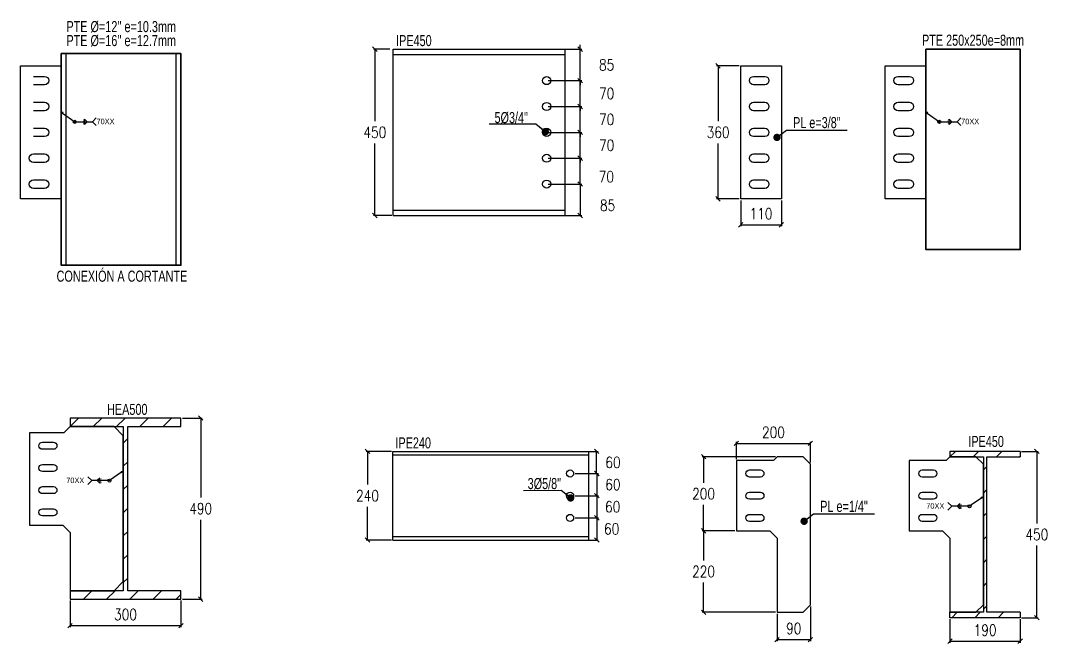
# Model space of a CAD drawing. Header units: millimetres. Extents: x -1715 to 93033, y -21962 to 25119.
# Drawn here: x 12313 to 15097, y -16095 to -14410 of the extents above; entities that cross this region are included whole.
import ezdxf
from ezdxf.enums import TextEntityAlignment as Align

# ---------------------------------------------------------------- set-up
doc = ezdxf.new("R2010")
doc.units = ezdxf.units.MM
doc.header["$LTSCALE"] = 0.4
for name, color, linetype in [('COTAS', 8, 'Continuous'), ('P-PLATINA', 6, 'Continuous'), ('PERFORACIONES', 1, 'Continuous'), ('TITULO', 3, 'Continuous')]:
    doc.layers.add(name, color=color, linetype=linetype)
doc.layers.add('E_COLUMNAS-3', color=1, linetype='Continuous', lineweight=35)
doc.styles.add('CNI_COTAS', font='romans.shx', dxfattribs={"width": 0.8})
doc.styles.add('ROMANS', font='DINGRAFO.SHX')
doc.styles.add('VERDANA', font='arial.ttf')
doc.dimstyles.new('1.1', dxfattribs={"dimscale": 0, "dimtxt": 15, "dimasz": 20, "dimexe": 2, "dimexo": 2, "dimgap": 7, "dimtad": 1, "dimdec": 0, "dimzin": 4, "dimdsep": 46, "dimtxsty": 'CNI_COTAS', "dimblk": 'DOTSMALL', "dimcen": 0, "dimclrd": 256, "dimclrt": 3, "dimadec": 0, "dimazin": 0, "dimtfac": 1, "dimtdec": 0, "dimtmove": 2, "dimatfit": 0, "dimldrblk": 'DOT', "dimfxl": 0.05, "dimtolj": 1, "dimtzin": 0, "dimarcsym": 1})
doc.dimstyles.new('1.4', dxfattribs={"dimscale": 0, "dimtxt": 30, "dimasz": 12, "dimexe": 4, "dimexo": 4, "dimgap": 15, "dimtad": 1, "dimdec": 0, "dimzin": 4, "dimdsep": 46, "dimtxsty": 'CNI_COTAS', "dimblk": 'OBLIQUE', "dimcen": -0.09, "dimclrd": 256, "dimclrt": 3, "dimadec": 0, "dimazin": 0, "dimtfac": 1, "dimtdec": 0, "dimtmove": 2, "dimatfit": 0, "dimldrblk": 'DOT', "dimfxl": 0.05, "dimtolj": 1, "dimtzin": 0, "dimarcsym": 0})

# ---------------------------------------------------------------- blocks, each defined once
blk = doc.blocks.new('_Oblique')
at = {"color": 0, "linetype": 'ByBlock', "lineweight": -2}
blk.add_line((-0.5, -0.5), (0.5, 0.5), dxfattribs=at)
blk = doc.blocks.new('*D72')
at = {"layer": 'COTAS', "color": 0, "lineweight": -2, "transparency": 16777216}
for p, q in [((13311.8, -14487.3), (13267.2, -14487.3)), ((13317.1, -14937.3), (13267.2, -14937.3))]:
    blk.add_line(p, q, dxfattribs=at)
at = {"layer": 'COTAS', "lineweight": -2, "transparency": 16777216}
for p, q in [((13271.2, -14487.3), (13271.2, -14682.3)), ((13271.2, -14937.3), (13271.2, -14742.3))]:
    blk.add_line(p, q, dxfattribs=at)
at = {"layer": 'Defpoints', "color": 0, "transparency": 16777216}
for p in [(13271.2, -14487.3), (13315.8, -14487.3), (13321.1, -14937.3)]:
    blk.add_point(p, dxfattribs=at)
at = {"layer": 'COTAS', "lineweight": -2, "transparency": 16777216, "xscale": 12, "yscale": 12, "zscale": 12}
for p, rotation in [((13271.2, -14487.3), 90), ((13271.2, -14937.3), 270)]:
    blk.add_blockref('_Oblique', p, dxfattribs=dict(at, rotation=rotation))
at = {"layer": 'COTAS', "color": 3, "transparency": 16777216, "insert": (13271.2, -14712.3), "char_height": 30, "attachment_point": 5, "rotation": 0.01, "style": 'CNI_COTAS'}
blk.add_mtext('\\A1;450', dxfattribs=at)
blk = doc.blocks.new('_Dot')
at = {"color": 0, "linetype": 'ByBlock', "lineweight": -2}
blk.add_line((-0.5, 0), (-1, 0), dxfattribs=at)
at = {"color": 0, "linetype": 'ByBlock', "const_width": 0.5}
blk.add_lwpolyline([(-0.25, 0, 1), (0.25, 0, 1)], format="xyb", close=True, dxfattribs=at)
blk = doc.blocks.new('_DotSmall')
at = {"color": 0, "linetype": 'ByBlock', "const_width": 0.5}
blk.add_lwpolyline([(-0.0625, 0, 1), (0.0625, 0, 1)], format="xyb", close=True, dxfattribs=at)
blk = doc.blocks.new('*D259')
at = {"layer": 'COTAS', "color": 0, "lineweight": -2, "transparency": 16777216}
for p, q in [((12446.6, -15979.3), (12446.6, -16050.8)), ((12746.6, -15979.3), (12746.6, -16050.8))]:
    blk.add_line(p, q, dxfattribs=at)
at = {"layer": 'COTAS', "lineweight": -2, "transparency": 16777216}
blk.add_line((12446.6, -16046.8), (12746.6, -16046.8), dxfattribs=at)
at = {"layer": 'Defpoints', "color": 0, "transparency": 16777216}
for p in [(12446.6, -15975.3), (12746.6, -15975.3), (12746.6, -16046.8)]:
    blk.add_point(p, dxfattribs=at)
at = {"layer": 'COTAS', "lineweight": -2, "transparency": 16777216, "xscale": 12, "yscale": 12, "zscale": 12, "rotation": 180}
blk.add_blockref('_Oblique', (12446.6, -16046.8), dxfattribs=at)
at = {"layer": 'COTAS', "lineweight": -2, "transparency": 16777216, "xscale": 12, "yscale": 12, "zscale": 12}
blk.add_blockref('_Oblique', (12746.6, -16046.8), dxfattribs=at)
at = {"layer": 'COTAS', "color": 3, "transparency": 16777216, "insert": (12596.6, -16016.8), "char_height": 30, "attachment_point": 5, "style": 'CNI_COTAS'}
blk.add_mtext('\\A1;300', dxfattribs=at)
blk = doc.blocks.new('*D260')
at = {"layer": 'COTAS', "color": 0, "lineweight": -2, "transparency": 16777216}
for p, q in [((12750.6, -15485.3), (12804, -15485.3)), ((12750.6, -15975.3), (12804, -15975.3))]:
    blk.add_line(p, q, dxfattribs=at)
at = {"layer": 'COTAS', "lineweight": -2, "transparency": 16777216}
for p, q in [((12800, -15485.3), (12800, -15700.3)), ((12800, -15975.3), (12800, -15760.3))]:
    blk.add_line(p, q, dxfattribs=at)
at = {"layer": 'Defpoints', "color": 0, "transparency": 16777216}
for p in [(12746.6, -15485.3), (12800, -15485.3), (12746.6, -15975.3)]:
    blk.add_point(p, dxfattribs=at)
at = {"layer": 'COTAS', "lineweight": -2, "transparency": 16777216, "xscale": 12, "yscale": 12, "zscale": 12}
for p, rotation in [((12800, -15485.3), 90), ((12800, -15975.3), 270)]:
    blk.add_blockref('_Oblique', p, dxfattribs=dict(at, rotation=rotation))
at = {"layer": 'COTAS', "color": 3, "transparency": 16777216, "insert": (12800, -15730.3), "char_height": 30, "attachment_point": 5, "rotation": 0.01, "style": 'CNI_COTAS'}
blk.add_mtext('\\A1;490', dxfattribs=at)
blk = doc.blocks.new('SOLDADURA FILETE ALREDEDOR 1 DE 8 ESPEJO')
h = blk.add_hatch(color=256)
h.dxf.hatch_style = 1
h.paths.add_polyline_path([(13304.8, -8226.9), (13307.4, -8223.2), (13302.9, -8222.8)])
for p, q in [((13306.1, -8225), (13339.1, -8248.1)), ((13339.1, -8248.1), (13386.9, -8248.1))]:
    blk.add_line(p, q)
for points in [[(13302.9, -8222.8), (13304.8, -8226.9), (13307.4, -8223.2)], [(13365.3, -8248.1), (13365.3, -8240.9), (13372.4, -8248.1), (13365.3, -8255.2)]]:
    blk.add_lwpolyline(points, close=True)
blk.add_lwpolyline([(13397.4, -8258.5), (13386.9, -8248.1), (13397.4, -8237.6)])
blk.add_circle((13339.1, -8248.1), 4.13)
at = {"layer": 'TITULO', "style": 'ROMANS'}
for s, height, p in [('70XX', 14.92, (13397.9, -8254.6)), ('8', 5.33, (13360.7, -8247.1)), ('8', 5.33, (13360.7, -8255.3))]:
    blk.add_text(s, height=height, dxfattribs=at).set_placement(p)
blk = doc.blocks.new('TUBO OP2')
at = {"layer": 'COTAS', "ltscale": 0.0004}
for p, q in [((11933.5, -5821.9), (11933.5, -5249.1)), ((12231.5, -5821.9), (12231.5, -5249.1))]:
    blk.add_line(p, q, dxfattribs=at)
at = {"layer": 'E_COLUMNAS-3'}
blk.add_polyline3d([(11920.5, -5249.1, 0), (12244.5, -5249.1, 0), (12244.5, -5821.9, 0), (11920.5, -5821.9, 0)], close=True, dxfattribs=at)
blk = doc.blocks.new('*D280')
at = {"layer": 'COTAS', "color": 0, "lineweight": -2, "transparency": 16777216}
for p, q in [((13316, -15575.3), (13247.4, -15575.3)), ((13316, -15815.3), (13247.4, -15815.3))]:
    blk.add_line(p, q, dxfattribs=at)
at = {"layer": 'COTAS', "lineweight": -2, "transparency": 16777216}
for p, q in [((13251.4, -15575.3), (13251.4, -15665.3)), ((13251.4, -15815.3), (13251.4, -15725.3))]:
    blk.add_line(p, q, dxfattribs=at)
at = {"layer": 'Defpoints', "color": 0, "transparency": 16777216}
for p in [(13251.4, -15575.3), (13320, -15575.3), (13320, -15815.3)]:
    blk.add_point(p, dxfattribs=at)
at = {"layer": 'COTAS', "lineweight": -2, "transparency": 16777216, "xscale": 12, "yscale": 12, "zscale": 12}
for p, rotation in [((13251.4, -15575.3), 90), ((13251.4, -15815.3), 270)]:
    blk.add_blockref('_Oblique', p, dxfattribs=dict(at, rotation=rotation))
at = {"layer": 'COTAS', "color": 3, "transparency": 16777216, "insert": (13251.4, -15695.3), "char_height": 30, "attachment_point": 5, "rotation": 0.01, "style": 'CNI_COTAS'}
blk.add_mtext('\\A1;240', dxfattribs=at)
blk = doc.blocks.new('*D285')
at = {"layer": 'COTAS', "color": 0, "lineweight": -2, "transparency": 16777216}
for p, q in [((15021.6, -15575.3), (15066.7, -15575.3)), ((15021.6, -16025.3), (15066.7, -16025.3))]:
    blk.add_line(p, q, dxfattribs=at)
at = {"layer": 'COTAS', "lineweight": -2, "transparency": 16777216}
for p, q in [((15062.7, -15575.3), (15062.7, -15770.3)), ((15062.7, -16025.3), (15062.7, -15830.3))]:
    blk.add_line(p, q, dxfattribs=at)
at = {"layer": 'Defpoints', "color": 0, "transparency": 16777216}
for p in [(15017.6, -15575.3), (15062.7, -15575.3), (15017.6, -16025.3)]:
    blk.add_point(p, dxfattribs=at)
at = {"layer": 'COTAS', "lineweight": -2, "transparency": 16777216, "xscale": 12, "yscale": 12, "zscale": 12}
for p, rotation in [((15062.7, -15575.3), 90), ((15062.7, -16025.3), 270)]:
    blk.add_blockref('_Oblique', p, dxfattribs=dict(at, rotation=rotation))
at = {"layer": 'COTAS', "color": 3, "transparency": 16777216, "insert": (15062.7, -15800.3), "char_height": 30, "attachment_point": 5, "rotation": 0.01, "style": 'CNI_COTAS'}
blk.add_mtext('\\A1;450', dxfattribs=at)
blk = doc.blocks.new('*D286')
at = {"layer": 'COTAS', "color": 0, "lineweight": -2, "transparency": 16777216}
for p, q in [((14827.6, -16029.3), (14827.6, -16093)), ((15017.6, -16029.3), (15017.6, -16093))]:
    blk.add_line(p, q, dxfattribs=at)
at = {"layer": 'COTAS', "lineweight": -2, "transparency": 16777216}
blk.add_line((14827.6, -16089), (15017.6, -16089), dxfattribs=at)
at = {"layer": 'Defpoints', "color": 0, "transparency": 16777216}
for p in [(14827.6, -16025.3), (15017.6, -16025.3), (15017.6, -16089)]:
    blk.add_point(p, dxfattribs=at)
at = {"layer": 'COTAS', "lineweight": -2, "transparency": 16777216, "xscale": 12, "yscale": 12, "zscale": 12, "rotation": 180}
blk.add_blockref('_Oblique', (14827.6, -16089), dxfattribs=at)
at = {"layer": 'COTAS', "lineweight": -2, "transparency": 16777216, "xscale": 12, "yscale": 12, "zscale": 12}
blk.add_blockref('_Oblique', (15017.6, -16089), dxfattribs=at)
at = {"layer": 'COTAS', "color": 3, "transparency": 16777216, "insert": (14922.6, -16059), "char_height": 30, "attachment_point": 5, "style": 'CNI_COTAS'}
blk.add_mtext('\\A1;190', dxfattribs=at)
blk = doc.blocks.new('*D287')
at = {"layer": 'COTAS', "color": 0, "lineweight": -2, "transparency": 16777216}
for p, q in [((14355.7, -15589.9), (14156.8, -15589.9)), ((14245.7, -15790.3), (14156.8, -15790.3))]:
    blk.add_line(p, q, dxfattribs=at)
at = {"layer": 'COTAS', "lineweight": -2, "transparency": 16777216}
for p, q in [((14160.8, -15589.9), (14160.8, -15660.1)), ((14160.8, -15790.3), (14160.8, -15720.1))]:
    blk.add_line(p, q, dxfattribs=at)
at = {"layer": 'Defpoints', "color": 0, "transparency": 16777216}
for p in [(14359.7, -15589.9), (14160.8, -15790.3), (14249.7, -15790.3)]:
    blk.add_point(p, dxfattribs=at)
at = {"layer": 'COTAS', "lineweight": -2, "transparency": 16777216, "xscale": 12, "yscale": 12, "zscale": 12}
for p, rotation in [((14160.8, -15589.9), 90), ((14160.8, -15790.3), 270)]:
    blk.add_blockref('_Oblique', p, dxfattribs=dict(at, rotation=rotation))
at = {"layer": 'COTAS', "color": 3, "transparency": 16777216, "insert": (14160.8, -15690.1), "char_height": 30, "attachment_point": 5, "rotation": 0.01, "style": 'CNI_COTAS'}
blk.add_mtext('\\A1;200', dxfattribs=at)
blk = doc.blocks.new('*D288')
at = {"layer": 'COTAS', "color": 0, "lineweight": -2, "transparency": 16777216}
for p, q in [((14245.7, -15790.3), (14156.8, -15790.3)), ((14355.7, -16010.7), (14156.8, -16010.7))]:
    blk.add_line(p, q, dxfattribs=at)
at = {"layer": 'COTAS', "lineweight": -2, "transparency": 16777216}
for p, q in [((14160.8, -15790.3), (14160.8, -15870.5)), ((14160.8, -16010.7), (14160.8, -15930.5))]:
    blk.add_line(p, q, dxfattribs=at)
at = {"layer": 'Defpoints', "color": 0, "transparency": 16777216}
for p in [(14249.7, -15790.3), (14160.8, -16010.7), (14359.7, -16010.7)]:
    blk.add_point(p, dxfattribs=at)
at = {"layer": 'COTAS', "lineweight": -2, "transparency": 16777216, "xscale": 12, "yscale": 12, "zscale": 12}
for p, rotation in [((14160.8, -15790.3), 90), ((14160.8, -16010.7), 270)]:
    blk.add_blockref('_Oblique', p, dxfattribs=dict(at, rotation=rotation))
at = {"layer": 'COTAS', "color": 3, "transparency": 16777216, "insert": (14160.8, -15900.5), "char_height": 30, "attachment_point": 5, "rotation": 0.01, "style": 'CNI_COTAS'}
blk.add_mtext('\\A1;220', dxfattribs=at)
blk = doc.blocks.new('*D289')
at = {"layer": 'COTAS', "color": 0, "lineweight": -2, "transparency": 16777216}
for p, q in [((14450, -15994.7), (14450, -16088.6)), ((14359.7, -16014.7), (14359.7, -16088.6))]:
    blk.add_line(p, q, dxfattribs=at)
at = {"layer": 'COTAS', "lineweight": -2, "transparency": 16777216}
blk.add_line((14359.7, -16084.6), (14450, -16084.6), dxfattribs=at)
at = {"layer": 'Defpoints', "color": 0, "transparency": 16777216}
for p in [(14450, -15990.7), (14359.7, -16010.7), (14450, -16084.6)]:
    blk.add_point(p, dxfattribs=at)
at = {"layer": 'COTAS', "lineweight": -2, "transparency": 16777216, "xscale": 12, "yscale": 12, "zscale": 12, "rotation": 180}
blk.add_blockref('_Oblique', (14359.7, -16084.6), dxfattribs=at)
at = {"layer": 'COTAS', "lineweight": -2, "transparency": 16777216, "xscale": 12, "yscale": 12, "zscale": 12}
blk.add_blockref('_Oblique', (14450, -16084.6), dxfattribs=at)
at = {"layer": 'COTAS', "color": 3, "transparency": 16777216, "insert": (14404.9, -16054.6), "char_height": 30, "attachment_point": 5, "style": 'CNI_COTAS'}
blk.add_mtext('\\A1;90', dxfattribs=at)
blk = doc.blocks.new('*D290')
at = {"layer": 'COTAS', "color": 0, "lineweight": -2, "transparency": 16777216}
for p, q in [((14249.7, -15596.3), (14249.7, -15549.9)), ((14450, -15605.9), (14450, -15549.9))]:
    blk.add_line(p, q, dxfattribs=at)
at = {"layer": 'COTAS', "lineweight": -2, "transparency": 16777216}
blk.add_line((14249.7, -15553.9), (14450, -15553.9), dxfattribs=at)
at = {"layer": 'Defpoints', "color": 0, "transparency": 16777216}
for p in [(14450, -15553.9), (14249.7, -15600.3), (14450, -15609.9)]:
    blk.add_point(p, dxfattribs=at)
at = {"layer": 'COTAS', "lineweight": -2, "transparency": 16777216, "xscale": 12, "yscale": 12, "zscale": 12, "rotation": 180}
blk.add_blockref('_Oblique', (14249.7, -15553.9), dxfattribs=at)
at = {"layer": 'COTAS', "lineweight": -2, "transparency": 16777216, "xscale": 12, "yscale": 12, "zscale": 12}
blk.add_blockref('_Oblique', (14450, -15553.9), dxfattribs=at)
at = {"layer": 'COTAS', "color": 3, "transparency": 16777216, "insert": (14349.9, -15523.9), "char_height": 30, "attachment_point": 5, "style": 'CNI_COTAS'}
blk.add_mtext('\\A1;200', dxfattribs=at)
blk = doc.blocks.new('SOLDADURA FILETE ALREDEDOR')
h = blk.add_hatch(color=256)
h.dxf.hatch_style = 1
h.paths.add_polyline_path([(5063.7, 3679), (5060.1, 3684.2), (5066.4, 3684.8)])
for p, q in [((5015.5, 3649.2), (4948.3, 3649.2)), ((4978.7, 3659.2), (4968.7, 3649.2)), ((4978.7, 3639.2), (4968.7, 3649.2)), ((4978.7, 3649.2), (4978.7, 3659.2)), ((4978.7, 3649.2), (4978.7, 3639.2)), ((5061.9, 3681.6), (5015.5, 3649.2))]:
    blk.add_line(p, q)
blk.add_lwpolyline([(5066.4, 3684.8), (5063.7, 3679), (5060.1, 3684.2)], close=True)
blk.add_lwpolyline([(4933.5, 3634.4), (4948.3, 3649.2), (4933.5, 3664)])
blk.add_circle((5015.5, 3649.2), 5.81)
at = {"layer": 'TITULO', "style": 'ROMANS'}
for s, height, p in [('70XX', 21, (4851, 3640)), ('6', 7.5, (4981.3, 3650.6)), ('6', 7.5, (4981.3, 3639))]:
    blk.add_text(s, height=height, dxfattribs=at).set_placement(p)
blk = doc.blocks.new('*D281')
at = {"layer": 'COTAS', "color": 0, "lineweight": -2, "transparency": 16777216}
for p, q in [((13813.5, -15635.3), (13876.1, -15635.3)), ((13813.5, -15695.3), (13876.1, -15695.3))]:
    blk.add_line(p, q, dxfattribs=at)
at = {"layer": 'COTAS', "lineweight": -2, "transparency": 16777216}
blk.add_line((13872.1, -15635.3), (13872.1, -15695.3), dxfattribs=at)
at = {"layer": 'Defpoints', "color": 0, "transparency": 16777216}
for p in [(13809.5, -15635.3), (13809.5, -15695.3), (13872.1, -15695.3)]:
    blk.add_point(p, dxfattribs=at)
at = {"layer": 'COTAS', "lineweight": -2, "transparency": 16777216, "xscale": 12, "yscale": 12, "zscale": 12}
for p, rotation in [((13872.1, -15635.3), 90), ((13872.1, -15695.3), 270)]:
    blk.add_blockref('_Oblique', p, dxfattribs=dict(at, rotation=rotation))
at = {"layer": 'COTAS', "color": 3, "transparency": 16777216, "insert": (13915.4, -15665.3), "char_height": 30, "attachment_point": 5, "rotation": 0.01, "style": 'CNI_COTAS'}
blk.add_mtext('\\A1;60', dxfattribs=at)
blk = doc.blocks.new('*D282')
at = {"layer": 'COTAS', "color": 0, "lineweight": -2, "transparency": 16777216}
for p, q in [((13813.5, -15695.3), (13876.1, -15695.3)), ((13813.5, -15755.3), (13876.1, -15755.3))]:
    blk.add_line(p, q, dxfattribs=at)
at = {"layer": 'COTAS', "lineweight": -2, "transparency": 16777216}
blk.add_line((13872.1, -15695.3), (13872.1, -15755.3), dxfattribs=at)
at = {"layer": 'Defpoints', "color": 0, "transparency": 16777216}
for p in [(13809.5, -15695.3), (13809.5, -15755.3), (13872.1, -15755.3)]:
    blk.add_point(p, dxfattribs=at)
at = {"layer": 'COTAS', "lineweight": -2, "transparency": 16777216, "xscale": 12, "yscale": 12, "zscale": 12}
for p, rotation in [((13872.1, -15695.3), 90), ((13872.1, -15755.3), 270)]:
    blk.add_blockref('_Oblique', p, dxfattribs=dict(at, rotation=rotation))
at = {"layer": 'COTAS', "color": 3, "transparency": 16777216, "insert": (13914.9, -15725.3), "char_height": 30, "attachment_point": 5, "rotation": 0.01, "style": 'CNI_COTAS'}
blk.add_mtext('\\A1;60', dxfattribs=at)
blk = doc.blocks.new('*D283')
at = {"layer": 'COTAS', "color": 0, "lineweight": -2, "transparency": 16777216}
for p, q in [((13813.5, -15755.3), (13875.9, -15755.3)), ((13813.5, -15815.3), (13875.9, -15815.3))]:
    blk.add_line(p, q, dxfattribs=at)
at = {"layer": 'COTAS', "lineweight": -2, "transparency": 16777216}
blk.add_line((13871.9, -15755.3), (13871.9, -15815.3), dxfattribs=at)
at = {"layer": 'Defpoints', "color": 0, "transparency": 16777216}
for p in [(13809.5, -15755.3), (13809.5, -15815.3), (13871.9, -15815.3)]:
    blk.add_point(p, dxfattribs=at)
at = {"layer": 'COTAS', "lineweight": -2, "transparency": 16777216, "xscale": 12, "yscale": 12, "zscale": 12}
for p, rotation in [((13871.9, -15755.3), 90), ((13871.9, -15815.3), 270)]:
    blk.add_blockref('_Oblique', p, dxfattribs=dict(at, rotation=rotation))
at = {"layer": 'COTAS', "color": 3, "transparency": 16777216, "insert": (13912.2, -15785.3), "char_height": 30, "attachment_point": 5, "rotation": 0.01, "style": 'CNI_COTAS'}
blk.add_mtext('\\A1;60', dxfattribs=at)
blk = doc.blocks.new('*D284')
at = {"layer": 'COTAS', "color": 0, "lineweight": -2, "transparency": 16777216}
for p, q in [((13813.5, -15575.3), (13875.5, -15575.3)), ((13813.5, -15635.3), (13875.5, -15635.3))]:
    blk.add_line(p, q, dxfattribs=at)
at = {"layer": 'COTAS', "lineweight": -2, "transparency": 16777216}
blk.add_line((13871.5, -15635.3), (13871.5, -15575.3), dxfattribs=at)
at = {"layer": 'Defpoints', "color": 0, "transparency": 16777216}
for p in [(13809.5, -15575.3), (13871.5, -15575.3), (13809.5, -15635.3)]:
    blk.add_point(p, dxfattribs=at)
at = {"layer": 'COTAS', "lineweight": -2, "transparency": 16777216, "xscale": 12, "yscale": 12, "zscale": 12}
for p, rotation in [((13871.5, -15575.3), 90), ((13871.5, -15635.3), 270)]:
    blk.add_blockref('_Oblique', p, dxfattribs=dict(at, rotation=rotation))
at = {"layer": 'COTAS', "color": 3, "transparency": 16777216, "insert": (13915.8, -15605.3), "char_height": 30, "attachment_point": 5, "rotation": 0.01, "style": 'CNI_COTAS'}
blk.add_mtext('\\A1;60', dxfattribs=at)
blk = doc.blocks.new('*D313')
at = {"layer": 'COTAS', "color": 0, "lineweight": -2, "transparency": 16777216}
for p, q in [((14257.3, -14532.3), (14196.1, -14532.3)), ((14257.3, -14892.3), (14196.1, -14892.3))]:
    blk.add_line(p, q, dxfattribs=at)
at = {"layer": 'COTAS', "lineweight": -2, "transparency": 16777216}
for p, q in [((14200.1, -14532.3), (14200.1, -14682.3)), ((14200.1, -14892.3), (14200.1, -14742.3))]:
    blk.add_line(p, q, dxfattribs=at)
at = {"layer": 'Defpoints', "color": 0, "transparency": 16777216}
for p in [(14200.1, -14532.3), (14261.3, -14532.3), (14261.3, -14892.3)]:
    blk.add_point(p, dxfattribs=at)
at = {"layer": 'COTAS', "lineweight": -2, "transparency": 16777216, "xscale": 12, "yscale": 12, "zscale": 12}
for p, rotation in [((14200.1, -14532.3), 90), ((14200.1, -14892.3), 270)]:
    blk.add_blockref('_Oblique', p, dxfattribs=dict(at, rotation=rotation))
at = {"layer": 'COTAS', "color": 3, "transparency": 16777216, "insert": (14200.1, -14712.3), "char_height": 30, "attachment_point": 5, "rotation": 0.01, "style": 'CNI_COTAS'}
blk.add_mtext('\\A1;360', dxfattribs=at)
blk = doc.blocks.new('*D314')
at = {"layer": 'COTAS', "color": 0, "lineweight": -2, "transparency": 16777216}
for p, q in [((14261.3, -14896.3), (14261.3, -14966.5)), ((14371.3, -14896.3), (14371.3, -14966.5))]:
    blk.add_line(p, q, dxfattribs=at)
at = {"layer": 'COTAS', "lineweight": -2, "transparency": 16777216}
blk.add_line((14261.3, -14962.5), (14371.3, -14962.5), dxfattribs=at)
at = {"layer": 'Defpoints', "color": 0, "transparency": 16777216}
for p in [(14261.3, -14892.3), (14371.3, -14892.3), (14371.3, -14962.5)]:
    blk.add_point(p, dxfattribs=at)
at = {"layer": 'COTAS', "lineweight": -2, "transparency": 16777216, "xscale": 12, "yscale": 12, "zscale": 12, "rotation": 180}
blk.add_blockref('_Oblique', (14261.3, -14962.5), dxfattribs=at)
at = {"layer": 'COTAS', "lineweight": -2, "transparency": 16777216, "xscale": 12, "yscale": 12, "zscale": 12}
blk.add_blockref('_Oblique', (14371.3, -14962.5), dxfattribs=at)
at = {"layer": 'COTAS', "color": 3, "transparency": 16777216, "insert": (14316.3, -14932.5), "char_height": 30, "attachment_point": 5, "style": 'CNI_COTAS'}
blk.add_mtext('\\A1;110', dxfattribs=at)
blk = doc.blocks.new('*D326')
at = {"layer": 'COTAS', "color": 0, "lineweight": -2, "transparency": 16777216}
for p, q in [((13740.1, -14642.3), (13831, -14642.3)), ((13740.1, -14712.3), (13831, -14712.3))]:
    blk.add_line(p, q, dxfattribs=at)
at = {"layer": 'COTAS', "lineweight": -2, "transparency": 16777216}
for p, q in [((13827, -14642.3), (13827, -14630.3)), ((13827, -14712.3), (13827, -14642.3)), ((13827, -14712.3), (13827, -14724.3))]:
    blk.add_line(p, q, dxfattribs=at)
at = {"layer": 'Defpoints', "color": 0, "transparency": 16777216}
for p in [(13736.1, -14642.3), (13827, -14642.3), (13736.1, -14712.3)]:
    blk.add_point(p, dxfattribs=at)
at = {"layer": 'COTAS', "lineweight": -2, "transparency": 16777216, "xscale": 12, "yscale": 12, "zscale": 12}
for p, rotation in [((13827, -14642.3), 270), ((13827, -14712.3), 90)]:
    blk.add_blockref('_Oblique', p, dxfattribs=dict(at, rotation=rotation))
at = {"layer": 'COTAS', "color": 3, "transparency": 16777216, "insert": (13898.5, -14677.3), "char_height": 30, "attachment_point": 5, "rotation": 0.01, "style": 'CNI_COTAS'}
blk.add_mtext('\\A1;70', dxfattribs=at)
blk = doc.blocks.new('*D327')
at = {"layer": 'COTAS', "color": 0, "lineweight": -2, "transparency": 16777216}
for p, q in [((13740.1, -14712.3), (13831, -14712.3)), ((13740.1, -14782.3), (13831, -14782.3))]:
    blk.add_line(p, q, dxfattribs=at)
at = {"layer": 'COTAS', "lineweight": -2, "transparency": 16777216}
for p, q in [((13827, -14712.3), (13827, -14700.3)), ((13827, -14782.3), (13827, -14712.3)), ((13827, -14782.3), (13827, -14794.3))]:
    blk.add_line(p, q, dxfattribs=at)
at = {"layer": 'Defpoints', "color": 0, "transparency": 16777216}
for p in [(13736.1, -14712.3), (13827, -14712.3), (13736.1, -14782.3)]:
    blk.add_point(p, dxfattribs=at)
at = {"layer": 'COTAS', "lineweight": -2, "transparency": 16777216, "xscale": 12, "yscale": 12, "zscale": 12}
for p, rotation in [((13827, -14712.3), 270), ((13827, -14782.3), 90)]:
    blk.add_blockref('_Oblique', p, dxfattribs=dict(at, rotation=rotation))
at = {"layer": 'COTAS', "color": 3, "transparency": 16777216, "insert": (13898.5, -14747.3), "char_height": 30, "attachment_point": 5, "rotation": 0.01, "style": 'CNI_COTAS'}
blk.add_mtext('\\A1;70', dxfattribs=at)
blk = doc.blocks.new('*D328')
at = {"layer": 'COTAS', "color": 0, "lineweight": -2, "transparency": 16777216}
for p, q in [((13740.1, -14782.3), (13831, -14782.3)), ((13740.1, -14852.3), (13831, -14852.3))]:
    blk.add_line(p, q, dxfattribs=at)
at = {"layer": 'COTAS', "lineweight": -2, "transparency": 16777216}
blk.add_line((13827, -14852.3), (13827, -14782.3), dxfattribs=at)
at = {"layer": 'Defpoints', "color": 0, "transparency": 16777216}
for p in [(13736.1, -14782.3), (13827, -14782.3), (13736.1, -14852.3)]:
    blk.add_point(p, dxfattribs=at)
at = {"layer": 'COTAS', "lineweight": -2, "transparency": 16777216, "xscale": 12, "yscale": 12, "zscale": 12}
for p, rotation in [((13827, -14782.3), 90), ((13827, -14852.3), 270)]:
    blk.add_blockref('_Oblique', p, dxfattribs=dict(at, rotation=rotation))
at = {"layer": 'COTAS', "color": 3, "transparency": 16777216, "insert": (13897.8, -14832.3), "char_height": 30, "attachment_point": 5, "rotation": 0.01, "style": 'CNI_COTAS'}
blk.add_mtext('\\A1;70', dxfattribs=at)
blk = doc.blocks.new('*D329')
at = {"layer": 'COTAS', "color": 0, "lineweight": -2, "transparency": 16777216}
for p, q in [((13740.1, -14852.3), (13831, -14852.3)), ((13740.1, -14937.3), (13831, -14937.3))]:
    blk.add_line(p, q, dxfattribs=at)
at = {"layer": 'COTAS', "lineweight": -2, "transparency": 16777216}
blk.add_line((13827, -14852.3), (13827, -14937.3), dxfattribs=at)
at = {"layer": 'Defpoints', "color": 0, "transparency": 16777216}
for p in [(13736.1, -14852.3), (13736.1, -14937.3), (13827, -14937.3)]:
    blk.add_point(p, dxfattribs=at)
at = {"layer": 'COTAS', "lineweight": -2, "transparency": 16777216, "xscale": 12, "yscale": 12, "zscale": 12}
for p, rotation in [((13827, -14852.3), 90), ((13827, -14937.3), 270)]:
    blk.add_blockref('_Oblique', p, dxfattribs=dict(at, rotation=rotation))
at = {"layer": 'COTAS', "color": 3, "transparency": 16777216, "insert": (13901, -14909.8), "char_height": 30, "attachment_point": 5, "rotation": 0.01, "style": 'CNI_COTAS'}
blk.add_mtext('\\A1;85', dxfattribs=at)
blk = doc.blocks.new('*D330')
at = {"layer": 'COTAS', "lineweight": -2, "transparency": 16777216}
for p, q in [((13827, -14572.3), (13827, -14560.3)), ((13827, -14642.3), (13827, -14572.3)), ((13827, -14642.3), (13827, -14654.3))]:
    blk.add_line(p, q, dxfattribs=at)
at = {"layer": 'COTAS', "color": 0, "lineweight": -2, "transparency": 16777216}
for p, q in [((13740.1, -14572.3), (13831, -14572.3)), ((13740.1, -14642.3), (13831, -14642.3))]:
    blk.add_line(p, q, dxfattribs=at)
at = {"layer": 'Defpoints', "color": 0, "transparency": 16777216}
for p in [(13736.1, -14572.3), (13827, -14572.3), (13736.1, -14642.3)]:
    blk.add_point(p, dxfattribs=at)
at = {"layer": 'COTAS', "lineweight": -2, "transparency": 16777216, "xscale": 12, "yscale": 12, "zscale": 12}
for p, rotation in [((13827, -14572.3), 270), ((13827, -14642.3), 90)]:
    blk.add_blockref('_Oblique', p, dxfattribs=dict(at, rotation=rotation))
at = {"layer": 'COTAS', "color": 3, "transparency": 16777216, "insert": (13898.5, -14607.3), "char_height": 30, "attachment_point": 5, "rotation": 0.01, "style": 'CNI_COTAS'}
blk.add_mtext('\\A1;70', dxfattribs=at)
blk = doc.blocks.new('*D331')
at = {"layer": 'COTAS', "lineweight": -2, "transparency": 16777216}
for p, q in [((13827, -14487.3), (13827, -14475.3)), ((13827, -14572.3), (13827, -14487.3)), ((13827, -14572.3), (13827, -14584.3))]:
    blk.add_line(p, q, dxfattribs=at)
at = {"layer": 'COTAS', "color": 0, "lineweight": -2, "transparency": 16777216}
for p, q in [((13740.1, -14487.3), (13831, -14487.3)), ((13740.1, -14572.3), (13831, -14572.3))]:
    blk.add_line(p, q, dxfattribs=at)
at = {"layer": 'Defpoints', "color": 0, "transparency": 16777216}
for p in [(13736.1, -14487.3), (13827, -14487.3), (13736.1, -14572.3)]:
    blk.add_point(p, dxfattribs=at)
at = {"layer": 'COTAS', "lineweight": -2, "transparency": 16777216, "xscale": 12, "yscale": 12, "zscale": 12}
for p, rotation in [((13827, -14487.3), 270), ((13827, -14572.3), 90)]:
    blk.add_blockref('_Oblique', p, dxfattribs=dict(at, rotation=rotation))
at = {"layer": 'COTAS', "color": 3, "transparency": 16777216, "insert": (13898.5, -14529.8), "char_height": 30, "attachment_point": 5, "rotation": 0.01, "style": 'CNI_COTAS'}
blk.add_mtext('\\A1;85', dxfattribs=at)
blk = doc.blocks.new('SOLDADURA FILETE ALREDEDOR 1 DE 8')
h = blk.add_hatch(color=256)
h.dxf.hatch_style = 1
h.paths.add_polyline_path([(8202.3, -7175.2), (8199.7, -7171.4), (8204.2, -7171)])
for p, q in [((8201, -7173.3), (8168, -7196.3)), ((8168, -7196.3), (8120.2, -7196.3)), ((8141.8, -7189.2), (8134.7, -7196.3)), ((8141.8, -7203.4), (8134.7, -7196.3)), ((8141.8, -7196.3), (8141.8, -7189.2)), ((8141.8, -7196.3), (8141.8, -7203.4))]:
    blk.add_line(p, q)
blk.add_lwpolyline([(8204.2, -7171), (8202.3, -7175.2), (8199.7, -7171.4)], close=True)
blk.add_lwpolyline([(8109.7, -7206.8), (8120.2, -7196.3), (8109.7, -7185.8)])
blk.add_circle((8168, -7196.3), 4.13)
at = {"layer": 'TITULO', "style": 'ROMANS'}
for s, height, p in [('70XX', 14.92, (8051.2, -7202.9)), ('8', 5.33, (8142.6, -7195.1)), ('8', 5.33, (8142.6, -7203.4))]:
    blk.add_text(s, height=height, dxfattribs=at).set_placement(p)

msp = doc.modelspace()

# ---------------------------------------------------------------- hatches: boundary and pattern name
at = {"linetype": 'Continuous'}
h = msp.add_hatch(dxfattribs=at)
h.set_pattern_fill('', scale=14, style=0, pattern_type=0)
h.set_pattern_definition([(45, (12446.59, -15508.316), (-31.431, 31.431), [])])
h.paths.add_polyline_path([(12446.6, -15485.3), (12446.6, -15508.3), (12590.6, -15508.3), (12590.6, -15952.3), (12446.6, -15952.3), (12446.6, -15975.3), (12746.6, -15975.3), (12746.6, -15952.3), (12602.6, -15952.3), (12602.6, -15508.3), (12746.6, -15508.3), (12746.6, -15485.3)])
h = msp.add_hatch(dxfattribs=at)
h.set_pattern_fill('', scale=14, style=0, pattern_type=0)
h.set_pattern_definition([(45, (14827.63, -15589.916), (-31.431, 31.431), [])])
h.paths.add_polyline_path([(14827.6, -15575.3), (14827.6, -15589.9), (14917.9, -15589.9), (14917.9, -16010.7), (14827.6, -16010.7), (14827.6, -16025.3), (15017.6, -16025.3), (15017.6, -16010.7), (14927.3, -16010.7), (14927.3, -15589.9), (15017.6, -15589.9), (15017.6, -15575.3)])

# ---------------------------------------------------------------- linework, layer by layer
at = {"color": 2, "linetype": 'Continuous'}
for p, q in [((13321.1, -14937.3), (13321.1, -14487.3)), ((13321.1, -14487.3), (13786.1, -14487.3)), ((13321.1, -14501.9), (13786.1, -14501.9)), ((13786.1, -14937.3), (13786.1, -14487.3)), ((13321.1, -14922.7), (13786.1, -14922.7)), ((13321.1, -14937.3), (13786.1, -14937.3))]:
    msp.add_line(p, q, dxfattribs=at)
at = {"color": 2}
for p, q in [((13320, -15815.3), (13320, -15575.3)), ((13320, -15575.3), (13850, -15575.3)), ((13320, -15585.1), (13850, -15585.1)), ((13850, -15815.3), (13850, -15575.3)), ((15017.6, -15575.3), (14827.6, -15575.3)), ((14827.6, -15575.3), (14827.6, -15589.9)), ((14827.6, -15589.9), (14917.9, -15589.9)), ((14917.9, -15589.9), (14917.9, -16010.7)), ((14927.3, -16010.7), (14927.3, -15589.9)), ((14927.3, -15589.9), (15017.6, -15589.9)), ((15017.6, -15575.3), (15017.6, -15589.9)), ((13320, -15805.5), (13850, -15805.5)), ((13320, -15815.3), (13850, -15815.3)), ((14827.6, -16025.3), (14827.6, -16010.3)), ((14917.9, -16010.7), (14827.6, -16010.7)), ((15017.6, -16025.3), (14827.6, -16025.3)), ((15017.6, -16010.7), (14927.3, -16010.7)), ((15017.6, -16010.7), (15017.6, -16025.3))]:
    msp.add_line(p, q, dxfattribs=at)
at = {"color": 30}
msp.add_line((13503.4, -15575.3), (13593.4, -15575.3), dxfattribs=at)
at = {"color": 2, "linetype": 'Continuous'}
msp.add_lwpolyline([(12446.6, -15508.3), (12590.6, -15508.3), (12590.6, -15952.3), (12446.6, -15952.3), (12446.6, -15975.3), (12746.6, -15975.3), (12746.6, -15952.3), (12602.6, -15952.3), (12602.6, -15508.3), (12746.6, -15508.3), (12746.6, -15485.3), (12446.6, -15485.3)], close=True, dxfattribs=at)
at = {"layer": 'E_COLUMNAS-3'}
msp.add_lwpolyline([(14762.6, -14487.3), (15017.6, -14487.3), (15017.6, -15029.5), (14762.6, -15029.5)], close=True, dxfattribs=at)
at = {"layer": 'P-PLATINA', "linetype": 'Continuous'}
for points in [[(12422.6, -14892.3), (12412.6, -14892.3), (12312.6, -14892.3), (12312.6, -14532.3), (12412.6, -14532.3), (12422.6, -14532.3)], [(12347.6, -14560.8), (12377.6, -14560.8), (12382, -14561.7), (12385.7, -14564.2), (12388.2, -14567.9), (12389.1, -14572.3), (12388.2, -14576.7), (12385.7, -14580.5), (12382, -14583), (12377.6, -14583.8), (12347.6, -14583.8)], [(12347.6, -14630.8), (12377.6, -14630.8), (12382, -14631.7), (12385.7, -14634.2), (12388.2, -14637.9), (12389.1, -14642.3), (12388.2, -14646.7), (12385.7, -14650.5), (12382, -14653), (12377.6, -14653.8), (12347.6, -14653.8)], [(12347.6, -14700.8), (12377.6, -14700.8), (12382, -14701.7), (12385.7, -14704.2), (12388.2, -14707.9), (12389.1, -14712.3), (12388.2, -14716.7), (12385.7, -14720.5), (12382, -14723), (12377.6, -14723.8), (12347.6, -14723.8)], [(12377.6, -14793.8), (12347.6, -14793.8), (12343.2, -14793), (12339.5, -14790.5), (12337, -14786.7), (12336.1, -14782.3), (12337, -14777.9), (12339.5, -14774.2), (12343.2, -14771.7), (12347.6, -14770.8), (12377.6, -14770.8)], [(12373.3, -14770.8), (12377.6, -14770.8), (12382, -14771.7), (12385.7, -14774.2), (12388.2, -14777.9), (12389.1, -14782.3), (12388.2, -14786.7), (12385.7, -14790.5), (12382, -14793), (12377.6, -14793.8), (12373.3, -14793.8)], [(12377.6, -14863.8), (12347.6, -14863.8), (12343.2, -14863), (12339.5, -14860.5), (12337, -14856.7), (12336.1, -14852.3), (12337, -14847.9), (12339.5, -14844.2), (12343.2, -14841.7), (12347.6, -14840.8), (12377.6, -14840.8)], [(12373.3, -14840.8), (12377.6, -14840.8), (12382, -14841.7), (12385.7, -14844.2), (12388.2, -14847.9), (12389.1, -14852.3), (12388.2, -14856.7), (12385.7, -14860.5), (12382, -14863), (12377.6, -14863.8), (12373.3, -14863.8)], [(12378.2, -15569.8), (12371.6, -15569.8), (12368, -15569.1), (12364.9, -15567), (12362.8, -15564), (12362.1, -15560.3), (12362.8, -15556.7), (12364.9, -15553.6), (12368, -15551.5), (12371.6, -15550.8), (12378.2, -15550.8)], [(12371.6, -15550.8), (12401.6, -15550.8), (12405.2, -15551.5), (12408.3, -15553.6), (12410.4, -15556.7), (12411.1, -15560.3), (12410.4, -15564), (12408.3, -15567), (12405.2, -15569.1), (12401.6, -15569.8), (12371.6, -15569.8)], [(14349.3, -15600.3), (14249.7, -15600.3), (14249.7, -15790.3), (14339.7, -15790.3), (14349.7, -15800.3), (14359.7, -15810.3), (14359.7, -16010.7), (14430, -16010.7), (14450, -15990.7), (14450, -15609.9), (14430, -15589.9), (14359.7, -15589.9), (14349.7, -15599.9)], [(14817.2, -15600.3), (14717.6, -15600.3), (14717.6, -15790.3), (14807.6, -15790.3), (14817.6, -15800.3), (14827.6, -15810.3), (14827.6, -16010.7), (14897.9, -16010.7), (14917.9, -15990.7), (14917.9, -15609.9), (14897.9, -15589.9), (14827.6, -15589.9), (14817.6, -15599.9)], [(12378.2, -15629.8), (12371.6, -15629.8), (12368, -15629.1), (12364.9, -15627), (12362.8, -15624), (12362.1, -15620.3), (12362.8, -15616.7), (12364.9, -15613.6), (12368, -15611.5), (12371.6, -15610.8), (12378.2, -15610.8)], [(12371.6, -15610.8), (12401.6, -15610.8), (12405.2, -15611.5), (12408.3, -15613.6), (12410.4, -15616.7), (12411.1, -15620.3), (12410.4, -15624), (12408.3, -15627), (12405.2, -15629.1), (12401.6, -15629.8), (12371.6, -15629.8)], [(14291.3, -15644.8), (14284.7, -15644.8), (14281.1, -15644.1), (14278, -15642), (14275.9, -15639), (14275.2, -15635.3), (14275.9, -15631.7), (14278, -15628.6), (14281.1, -15626.5), (14284.7, -15625.8), (14291.3, -15625.8)], [(14284.7, -15625.8), (14314.7, -15625.8), (14318.4, -15626.5), (14321.4, -15628.6), (14323.5, -15631.7), (14324.2, -15635.3), (14323.5, -15639), (14321.4, -15642), (14318.4, -15644.1), (14314.7, -15644.8), (14284.7, -15644.8)], [(14759.3, -15644.8), (14752.6, -15644.8), (14749, -15644.1), (14745.9, -15642), (14743.9, -15639), (14743.1, -15635.3), (14743.9, -15631.7), (14745.9, -15628.6), (14749, -15626.5), (14752.6, -15625.8), (14759.3, -15625.8)], [(14752.6, -15625.8), (14782.6, -15625.8), (14786.3, -15626.5), (14789.3, -15628.6), (14791.4, -15631.7), (14792.1, -15635.3), (14791.4, -15639), (14789.3, -15642), (14786.3, -15644.1), (14782.6, -15644.8), (14752.6, -15644.8)], [(12378.2, -15689.8), (12371.6, -15689.8), (12368, -15689.1), (12364.9, -15687), (12362.8, -15684), (12362.1, -15680.3), (12362.8, -15676.7), (12364.9, -15673.6), (12368, -15671.5), (12371.6, -15670.8), (12378.2, -15670.8)], [(12371.6, -15670.8), (12401.6, -15670.8), (12405.2, -15671.5), (12408.3, -15673.6), (12410.4, -15676.7), (12411.1, -15680.3), (12410.4, -15684), (12408.3, -15687), (12405.2, -15689.1), (12401.6, -15689.8), (12371.6, -15689.8)], [(14314.7, -15704.8), (14284.7, -15704.8), (14281.1, -15704.1), (14278, -15702), (14275.9, -15699), (14275.2, -15695.3), (14275.9, -15691.7), (14278, -15688.6), (14281.1, -15686.5), (14284.7, -15685.8), (14314.7, -15685.8)], [(14308.1, -15685.8), (14314.7, -15685.8), (14318.4, -15686.5), (14321.4, -15688.6), (14323.5, -15691.7), (14324.2, -15695.3), (14323.5, -15699), (14321.4, -15702), (14318.4, -15704.1), (14314.7, -15704.8), (14308.1, -15704.8)], [(14782.6, -15704.8), (14752.6, -15704.8), (14749, -15704.1), (14745.9, -15702), (14743.9, -15699), (14743.1, -15695.3), (14743.9, -15691.7), (14745.9, -15688.6), (14749, -15686.5), (14752.6, -15685.8), (14782.6, -15685.8)], [(14776, -15685.8), (14782.6, -15685.8), (14786.3, -15686.5), (14789.3, -15688.6), (14791.4, -15691.7), (14792.1, -15695.3), (14791.4, -15699), (14789.3, -15702), (14786.3, -15704.1), (14782.6, -15704.8), (14776, -15704.8)], [(12378.2, -15749.8), (12371.6, -15749.8), (12368, -15749.1), (12364.9, -15747), (12362.8, -15744), (12362.1, -15740.3), (12362.8, -15736.7), (12364.9, -15733.6), (12368, -15731.5), (12371.6, -15730.8), (12378.2, -15730.8)], [(12371.6, -15730.8), (12401.6, -15730.8), (12405.2, -15731.5), (12408.3, -15733.6), (12410.4, -15736.7), (12411.1, -15740.3), (12410.4, -15744), (12408.3, -15747), (12405.2, -15749.1), (12401.6, -15749.8), (12371.6, -15749.8)], [(14314.7, -15764.8), (14284.7, -15764.8), (14281.1, -15764.1), (14278, -15762), (14275.9, -15759), (14275.2, -15755.3), (14275.9, -15751.7), (14278, -15748.6), (14281.1, -15746.5), (14284.7, -15745.8), (14291.3, -15745.8)], [(14284.7, -15745.8), (14314.7, -15745.8), (14318.4, -15746.5), (14321.4, -15748.6), (14323.5, -15751.7), (14324.2, -15755.3), (14323.5, -15759), (14321.4, -15762), (14318.4, -15764.1), (14314.7, -15764.8), (14308.1, -15764.8)], [(14782.6, -15764.8), (14752.6, -15764.8), (14749, -15764.1), (14745.9, -15762), (14743.9, -15759), (14743.1, -15755.3), (14743.9, -15751.7), (14745.9, -15748.6), (14749, -15746.5), (14752.6, -15745.8), (14759.3, -15745.8)], [(14752.6, -15745.8), (14782.6, -15745.8), (14786.3, -15746.5), (14789.3, -15748.6), (14791.4, -15751.7), (14792.1, -15755.3), (14791.4, -15759), (14789.3, -15762), (14786.3, -15764.1), (14782.6, -15764.8), (14776, -15764.8)]]:
    msp.add_lwpolyline(points, dxfattribs=at)
at = {"layer": 'P-PLATINA', "color": 6, "linetype": 'Continuous'}
msp.add_lwpolyline([(14371.3, -14892.3), (14261.3, -14892.3), (14261.3, -14532.3), (14371.3, -14532.3)], close=True, dxfattribs=at)
for points in [[(14762.6, -14892.3), (14652.6, -14892.3), (14652.6, -14532.3), (14762.6, -14532.3)], [(14326.3, -14583.8), (14296.3, -14583.8), (14291.9, -14583), (14288.2, -14580.5), (14285.7, -14576.7), (14284.8, -14572.3), (14285.7, -14567.9), (14288.2, -14564.2), (14291.9, -14561.7), (14296.3, -14560.8), (14300.6, -14560.8)], [(14296.3, -14560.8), (14326.3, -14560.8), (14330.7, -14561.7), (14334.4, -14564.2), (14336.9, -14567.9), (14337.8, -14572.3), (14336.9, -14576.7), (14334.4, -14580.5), (14330.7, -14583), (14326.3, -14583.8), (14322, -14583.8)], [(14717.7, -14583.8), (14687.6, -14583.8), (14683.2, -14583), (14679.5, -14580.5), (14677, -14576.7), (14676.1, -14572.3), (14677, -14567.9), (14679.5, -14564.2), (14683.2, -14561.7), (14687.6, -14560.8), (14691.9, -14560.8)], [(14687.6, -14560.8), (14717.7, -14560.8), (14722.1, -14561.7), (14725.8, -14564.2), (14728.3, -14567.9), (14729.2, -14572.3), (14728.3, -14576.7), (14725.8, -14580.5), (14722.1, -14583), (14717.7, -14583.8), (14713.3, -14583.8)], [(14261.3, -14630.8), (14261.3, -14630.8)], [(14300.6, -14653.8), (14296.3, -14653.8), (14291.9, -14653), (14288.2, -14650.5), (14285.7, -14646.7), (14284.8, -14642.3), (14285.7, -14637.9), (14288.2, -14634.2), (14291.9, -14631.7), (14296.3, -14630.8), (14326.3, -14630.8)], [(14326.3, -14630.8), (14330.7, -14631.7), (14334.4, -14634.2), (14336.9, -14637.9), (14337.8, -14642.3), (14336.9, -14646.7), (14334.4, -14650.5), (14330.7, -14653), (14326.3, -14653.8), (14296.3, -14653.8)], [(14652.6, -14630.8), (14652.6, -14630.8)], [(14691.9, -14653.8), (14687.6, -14653.8), (14683.2, -14653), (14679.5, -14650.5), (14677, -14646.7), (14676.1, -14642.3), (14677, -14637.9), (14679.5, -14634.2), (14683.2, -14631.7), (14687.6, -14630.8), (14717.7, -14630.8)], [(14717.6, -14630.8), (14722, -14631.7), (14725.8, -14634.2), (14728.3, -14637.9), (14729.1, -14642.3), (14728.3, -14646.7), (14725.8, -14650.5), (14722, -14653), (14717.6, -14653.8), (14687.6, -14653.8)], [(14300.6, -14723.8), (14296.3, -14723.8), (14291.9, -14723), (14288.2, -14720.5), (14285.7, -14716.7), (14284.8, -14712.3), (14285.7, -14707.9), (14288.2, -14704.2), (14291.9, -14701.7), (14296.3, -14700.8), (14326.3, -14700.8)], [(14326.3, -14700.8), (14330.7, -14701.7), (14334.4, -14704.2), (14336.9, -14707.9), (14337.8, -14712.3), (14336.9, -14716.7), (14334.4, -14720.5), (14330.7, -14723), (14326.3, -14723.8), (14296.1, -14723.8)], [(14691.9, -14723.8), (14687.6, -14723.8), (14683.2, -14723), (14679.5, -14720.5), (14677, -14716.7), (14676.1, -14712.3), (14677, -14707.9), (14679.5, -14704.2), (14683.2, -14701.7), (14687.6, -14700.8), (14717.7, -14700.8)], [(14717.6, -14700.8), (14722, -14701.7), (14725.8, -14704.2), (14728.3, -14707.9), (14729.1, -14712.3), (14728.3, -14716.7), (14725.8, -14720.5), (14722, -14723), (14717.6, -14723.8), (14687.4, -14723.8)], [(14300.6, -14793.8), (14296.3, -14793.8), (14291.9, -14793), (14288.2, -14790.5), (14285.7, -14786.8), (14284.8, -14782.4), (14285.7, -14778), (14288.2, -14774.2), (14291.9, -14771.7), (14296.3, -14770.8), (14326.3, -14770.8)], [(14326.3, -14770.8), (14330.7, -14771.7), (14334.4, -14774.2), (14336.9, -14777.9), (14337.8, -14782.3), (14336.9, -14786.7), (14334.4, -14790.5), (14330.7, -14793), (14326.3, -14793.8), (14296.1, -14793.8)], [(14691.9, -14793.8), (14687.6, -14793.8), (14683.2, -14793), (14679.5, -14790.5), (14677, -14786.8), (14676.1, -14782.4), (14677, -14778), (14679.5, -14774.2), (14683.2, -14771.7), (14687.6, -14770.8), (14717.7, -14770.8)], [(14717.6, -14770.8), (14722, -14771.7), (14725.8, -14774.2), (14728.3, -14777.9), (14729.1, -14782.3), (14728.3, -14786.7), (14725.8, -14790.5), (14722, -14793), (14717.6, -14793.8), (14687.4, -14793.8)], [(14300.6, -14863.8), (14296.3, -14863.8), (14291.9, -14863), (14288.2, -14860.5), (14285.7, -14856.7), (14284.8, -14852.3), (14285.7, -14847.9), (14288.2, -14844.2), (14291.9, -14841.7), (14296.3, -14840.8), (14326.3, -14840.8)], [(14326.3, -14840.8), (14330.7, -14841.7), (14334.4, -14844.2), (14336.9, -14847.9), (14337.8, -14852.3), (14336.9, -14856.7), (14334.4, -14860.5), (14330.7, -14863), (14326.3, -14863.8), (14296.3, -14863.8)], [(14691.9, -14863.8), (14687.6, -14863.8), (14683.2, -14863), (14679.5, -14860.5), (14677, -14856.7), (14676.1, -14852.3), (14677, -14847.9), (14679.5, -14844.2), (14683.2, -14841.7), (14687.6, -14840.8), (14717.7, -14840.8)], [(14717.6, -14840.8), (14722, -14841.7), (14725.8, -14844.2), (14728.3, -14847.9), (14729.1, -14852.3), (14728.3, -14856.7), (14725.8, -14860.5), (14722, -14863), (14717.6, -14863.8), (14687.6, -14863.8)]]:
    msp.add_lwpolyline(points, dxfattribs=at)
at = {"layer": 'P-PLATINA', "linetype": 'Continuous'}
msp.add_lwpolyline([(12336.6, -15775.3), (12426.6, -15775.3), (12436.6, -15785.3), (12446.6, -15795.3), (12446.6, -15952.3), (12565.6, -15952.3), (12590.6, -15927.3), (12590.6, -15533.3), (12565.6, -15508.3), (12446.6, -15508.3), (12436.6, -15518.3), (12429.6, -15525.3), (12336.6, -15525.3)], close=True, dxfattribs=at)
at = {"layer": 'PERFORACIONES'}
for centre, radius in [((13736.1, -14572.3), 11), ((13736.1, -14642.3), 11), ((13736.1, -14712.3), 11), ((13736.1, -14782.3), 11), ((13736.1, -14852.3), 11), ((13799.7, -15635.3), 9.5), ((13799.7, -15695.3), 9.5), ((13799.7, -15755.3), 9.5)]:
    msp.add_circle(centre, radius, dxfattribs=at)

# ---------------------------------------------------------------- block references
for name, p in [('SOLDADURA FILETE ALREDEDOR 1 DE 8 ESPEJO', (-879.9, -6435.7)), ('SOLDADURA FILETE ALREDEDOR 1 DE 8 ESPEJO', (1459.9, -6435.7)), ('SOLDADURA FILETE ALREDEDOR 1 DE 8', (4385, -8458.3))]:
    msp.add_blockref(name, p)
at = {"xscale": 0.7104614331683008, "yscale": 0.7104614331683008, "zscale": 0.7104614331683008}
msp.add_blockref('SOLDADURA FILETE ALREDEDOR', (11317.1, -18316.6), dxfattribs=at)
at = {"layer": 'COTAS'}
msp.add_blockref('TUBO OP2', (502.1, -9250), dxfattribs=at)

# ---------------------------------------------------------------- texts
at = {"color": 96, "style": 'VERDANA', "width": 0.7}
for s, p in [("PTE Ø=12'' e=10.3mm", (12584.9, -14426.2)), ("PTE Ø=16'' e=12.7mm", (12584.9, -14464)), ('IPE450', (13376.9, -14464.1)), ('PTE 250x250e=8mm', (14890.1, -14463)), ('5%%C3/4"', (13640.3, -14672.4)), ('PL e=3/8"', (14467.3, -14685.9)), ('CONEXIÓN A CORTANTE', (12586.8, -15101.4)), ('HEA500', (12601.3, -15461.8)), ('IPE450', (14925.4, -15548.6)), ('IPE240', (13375, -15552.4)), ('3%%C5/8"', (13729.9, -15662.5)), ('PL e=1/4"', (14540.8, -15724.2))]:
    msp.add_text(s, height=30, dxfattribs=at).set_placement(p, align=Align.MIDDLE_CENTER)

# ---------------------------------------------------------------- dimensions: what is measured, and where the dimension line sits
at = {"layer": 'COTAS'}
for base, p1, p2, picture, middle in [((13827, -14487.3), (13736.1, -14572.3), (13736.1, -14487.3), '*D331', (13898.5, -14529.8)), ((13271.2, -14487.3), (13321.1, -14937.3), (13315.8, -14487.3), '*D72', (13271.2, -14712.3)), ((14200.1, -14532.3), (14261.3, -14892.3), (14261.3, -14532.3), '*D313', (14200.1, -14712.3)), ((13827, -14572.3), (13736.1, -14642.3), (13736.1, -14572.3), '*D330', (13898.5, -14607.3)), ((13827, -14642.3), (13736.1, -14712.3), (13736.1, -14642.3), '*D326', (13898.5, -14677.3)), ((13827, -14712.3), (13736.1, -14782.3), (13736.1, -14712.3), '*D327', (13898.5, -14747.3)), ((12800, -15485.3), (12746.6, -15975.3), (12746.6, -15485.3), '*D260', (12800, -15730.3)), ((13251.4, -15575.3), (13320, -15815.3), (13320, -15575.3), '*D280', (13251.4, -15695.3)), ((14160.8, -15790.3), (14359.7, -15589.9), (14249.7, -15790.3), '*D287', (14160.8, -15690.1)), ((15062.7, -15575.3), (15017.6, -16025.3), (15017.6, -15575.3), '*D285', (15062.7, -15800.3)), ((14160.8, -16010.7), (14249.7, -15790.3), (14359.7, -16010.7), '*D288', (14160.8, -15900.5))]:
    dim = msp.add_linear_dim(base=base, p1=p1, p2=p2, angle=90, dimstyle='1.4', override={"dimscale": 1}, dxfattribs=at)
    dim.commit()
    dim.dimension.update_dxf_attribs({"geometry": picture, "text_midpoint": middle, "text_rotation": 0.01})
for base, p1, p2, picture, middle in [((13827, -14782.3), (13736.1, -14852.3), (13736.1, -14782.3), '*D328', (13897.8, -14832.3)), ((13827, -14937.3), (13736.1, -14852.3), (13736.1, -14937.3), '*D329', (13901, -14909.8)), ((13871.5, -15575.3), (13809.5, -15635.3), (13809.5, -15575.3), '*D284', (13915.8, -15605.3)), ((13872.1, -15695.3), (13809.5, -15635.3), (13809.5, -15695.3), '*D281', (13915.4, -15665.3)), ((13872.1, -15755.3), (13809.5, -15695.3), (13809.5, -15755.3), '*D282', (13914.9, -15725.3)), ((13871.9, -15815.3), (13809.5, -15755.3), (13809.5, -15815.3), '*D283', (13912.2, -15785.3))]:
    dim = msp.add_linear_dim(base=base, p1=p1, p2=p2, angle=90, dimstyle='1.4', override={"dimscale": 1}, dxfattribs=at)
    dim.commit()
    dim.dimension.update_dxf_attribs({"geometry": picture, "text_midpoint": middle, "dimtype": 160, "text_rotation": 0.01})
for base, p1, p2, picture, middle in [((14371.3, -14962.5), (14261.3, -14892.3), (14371.3, -14892.3), '*D314', (14316.3, -14932.5)), ((14450, -15553.9), (14249.7, -15600.3), (14450, -15609.9), '*D290', (14349.9, -15523.9)), ((12746.6, -16046.8), (12446.6, -15975.3), (12746.6, -15975.3), '*D259', (12596.6, -16016.8)), ((14450, -16084.6), (14359.7, -16010.7), (14450, -15990.7), '*D289', (14404.9, -16054.6)), ((15017.6, -16089), (14827.6, -16025.3), (15017.6, -16025.3), '*D286', (14922.6, -16059))]:
    dim = msp.add_linear_dim(base=base, p1=p1, p2=p2, dimstyle='1.4', override={"dimscale": 1}, dxfattribs=at)
    dim.commit()
    dim.dimension.update_dxf_attribs({"geometry": picture, "text_midpoint": middle})

# ---------------------------------------------------------------- leaders
for points in [[(13732.6, -14710.6), (13707.1, -14690.6), (13580.6, -14690.6)], [(14359.5, -14726.1), (14385.1, -14706.2), (14549.7, -14706.2)], [(13801, -15701.4), (13775.5, -15681.4), (13673.3, -15682)], [(14433, -15764.4), (14458.6, -15744.5), (14623.2, -15744.5)]]:
    msp.add_leader(points, dimstyle='1.1', override={"dimscale": 1}, dxfattribs=at)

doc.saveas('drawing.dxf')
